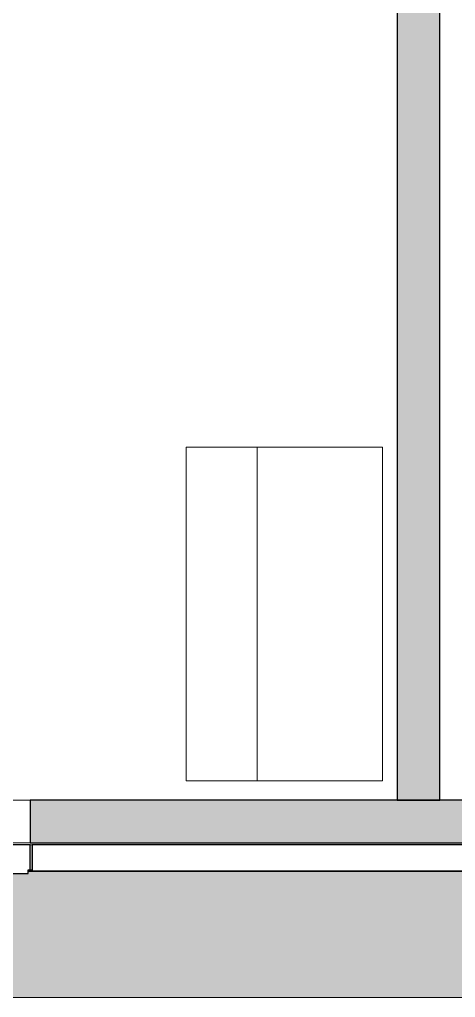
# Model space of a CAD drawing. Header units: millimetres. Extents: x 155927 to 295199, y -4084 to 97293.
# Drawn here: x 221821 to 222864, y 8897 to 11241 of the extents above; entities that cross this region are included whole.
import ezdxf

# ---------------------------------------------------------------- set-up
doc = ezdxf.new("R2010")
doc.units = ezdxf.units.MM
doc.header["$MEASUREMENT"] = 0
for name, color, linetype, lineweight in [('A-GLAZ', 7, 'CONTINUOUS', 9), ('A-WALL', 7, 'CONTINUOUS', 9), ('A-WALL-PATT', 7, 'CONTINUOUS', 9), ('I-FURN', 8, 'CONTINUOUS', 9), ('I-WALL', 7, 'CONTINUOUS', 9)]:
    doc.layers.add(name, color=color, linetype=linetype, lineweight=lineweight)

msp = doc.modelspace()

# ---------------------------------------------------------------- hatches: boundary and pattern name
at = {"layer": 'A-GLAZ'}
h = msp.add_hatch(color=256, dxfattribs=at)
h.paths.add_polyline_path([(221850.8, 9202.6), (221850.8, 9262.5), (221845.8, 9262.5), (221845.8, 9202.6)], flags=0)
h.paths.add_polyline_path([(223206.4, 9255.8), (223203.6, 9257.5), (223204.9, 9256.4), (223206, 9255.9)], flags=0)
h.paths.add_polyline_path([(217812.4, 9255.8), (217809.6, 9257.5), (217810.9, 9256.4), (217812, 9255.9)], flags=0)
h.paths.add_polyline_path([(220509.4, 9255.8), (220506.6, 9257.5), (220507.9, 9256.4), (220509, 9255.9)], flags=0)
h.paths.add_polyline_path([(215116.4, 9255.8), (215113.6, 9257.5), (215114.9, 9256.4), (215116, 9255.9)], flags=0)
h.paths.add_polyline_path([(212419.4, 9255.8), (212416.6, 9257.5), (212417.9, 9256.4), (212419, 9255.9)], flags=0)
h.paths.add_polyline_path([(209722.4, 9255.8), (209719.6, 9257.5), (209720.9, 9256.4), (209722, 9255.9)], flags=0)
h = msp.add_hatch(color=256, dxfattribs=at)
h.paths.add_polyline_path([(224442.8, 9198.3), (224442.8, 9200.4), (224438.5, 9200.4), (224438.5, 9198.3)], flags=0)
h.paths.add_polyline_path([(223147.2, 9198.3), (223147.2, 9200.4), (221841.5, 9200.4), (221841.5, 9198.3), (223142.8, 9198.3)], flags=0)
h.paths.add_polyline_path([(220172.3, 9198.3), (220450.2, 9198.3), (220450.2, 9200.4), (219144.5, 9200.4), (219144.5, 9198.3), (219148.8, 9198.3)], flags=0)
h.paths.add_polyline_path([(217753.2, 9198.3), (217753.2, 9200.4), (216448.5, 9200.4), (216448.5, 9198.3), (217743.5, 9198.3)], flags=0)
h.paths.add_polyline_path([(213761.2, 9198.3), (215057.2, 9198.3), (215057.2, 9200.4), (213751.5, 9200.4), (213751.5, 9198.3)], flags=0)
h.paths.add_polyline_path([(212360.2, 9198.3), (212360.2, 9200.4), (211054.5, 9200.4), (211054.5, 9198.3), (212350.5, 9198.3)], flags=0)
h.paths.add_polyline_path([(209663.2, 9198.3), (209663.2, 9200.4), (209658.8, 9200.4), (209658.8, 9198.3)], flags=0)
msp.add_hatch(color=256, dxfattribs=at).paths.add_polyline_path([(224374.7, 8896.6), (224442.8, 8896.6), (224442.8, 9198.3), (224438.5, 9198.3), (224438.5, 9193.6), (223147.2, 9193.6), (223147.2, 9198.3), (221841.5, 9198.3), (221841.5, 9193.6), (220450.2, 9193.6), (220450.2, 9198.3), (219144.5, 9198.3), (219144.5, 9193.6), (217753.2, 9193.6), (217753.2, 9198.3), (216448.5, 9198.3), (216448.5, 9193.6), (215057.2, 9193.6), (215057.2, 9198.3), (213751.5, 9198.3), (213751.5, 9193.6), (212360.2, 9193.6), (212360.2, 9198.3), (211054.5, 9198.3), (211054.5, 9193.6), (209663.2, 9193.6), (209663.2, 9198.3), (209658.8, 9198.3), (209658.8, 8896.6), (223774.4, 8896.6)], flags=0)
at = {"layer": 'A-WALL-PATT'}
for points in [[(222724.8, 9369.6), (222826.8, 9369.6), (222826.8, 13505.6), (222724.8, 13505.6), (222724.8, 9692.7)], [(223142.8, 9267.6), (223142.8, 9369.6), (221845.8, 9369.6), (221845.8, 9267.6), (222573.7, 9267.6)]]:
    msp.add_hatch(color=256, dxfattribs=at).paths.add_polyline_path(points, flags=0)

# ---------------------------------------------------------------- linework, layer by layer
at = {"layer": 'A-GLAZ', "lineweight": 30}
for p, q in [((221845.8, 9262.5), (221786.6, 9262.5)), ((221845.8, 9202.6), (221845.8, 9262.5)), ((223142.8, 9262.5), (221850.8, 9262.5)), ((221850.8, 9262.5), (221850.8, 9200.4)), ((221780.6, 9193.6), (221841.5, 9193.6)), ((221841.5, 9193.6), (221841.5, 9202.6)), ((221841.5, 9202.6), (221845.8, 9202.6)), ((221850.8, 9200.4), (223142.8, 9200.4))]:
    msp.add_line(p, q, dxfattribs=at)
at = {"layer": 'A-GLAZ'}
for p, q in [((221850.8, 9262.5), (221845.8, 9262.5)), ((221841.5, 9200.4), (221850.8, 9200.4)), ((221841.5, 9198.3), (223147.2, 9198.3)), ((221845.8, 9202.6), (221850.8, 9202.6)), ((209658.8, 8896.6), (224442.8, 8896.6))]:
    msp.add_line(p, q, dxfattribs=at)
at = {"layer": 'A-WALL'}
msp.add_line((220445.8, 9267.6), (221845.8, 9267.6), dxfattribs=at)
at = {"layer": 'I-FURN'}
for p, q in [((222389.5, 10215.7), (222219.5, 10215.7)), ((222219.5, 10215.7), (222219.5, 9415.7)), ((222689.5, 10215.7), (222389.5, 10215.7)), ((222389.5, 10215.7), (222389.5, 9415.7)), ((222689.5, 9415.7), (222689.5, 10215.7)), ((222219.5, 9415.7), (222389.5, 9415.7)), ((222389.5, 9415.7), (222689.5, 9415.7))]:
    msp.add_line(p, q, dxfattribs=at)
at = {"layer": 'I-WALL', "lineweight": 30}
for p, q in [((222724.8, 13505.6), (222724.8, 9369.6)), ((222826.8, 9369.6), (222826.8, 13505.6)), ((223142.8, 9369.6), (221845.8, 9369.6)), ((221845.8, 9369.6), (221845.8, 9267.6)), ((222724.8, 9369.6), (222826.8, 9369.6)), ((221845.8, 9267.6), (223142.8, 9267.6))]:
    msp.add_line(p, q, dxfattribs=at)
at = {"layer": 'I-WALL'}
for p, q in [((220445.8, 9369.6), (221845.8, 9369.6)), ((221845.8, 9267.6), (220445.8, 9267.6))]:
    msp.add_line(p, q, dxfattribs=at)

doc.saveas('drawing.dxf')
